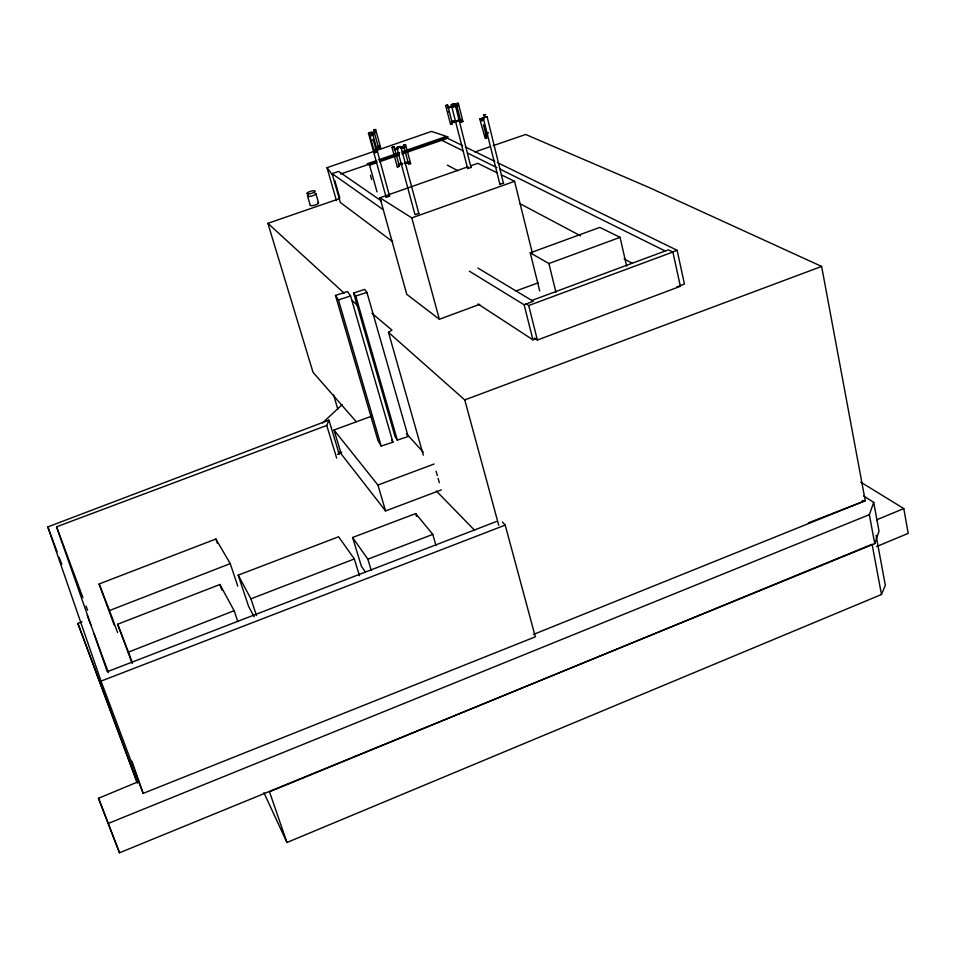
<?xml version="1.0" encoding="UTF-8"?>
<svg xmlns="http://www.w3.org/2000/svg" width="956" height="956" viewBox="0 0 956 956"><rect width="100%" height="100%" fill="white"/><g stroke="black" fill="none" stroke-linecap="round" stroke-linejoin="round"><path stroke-width="1.43" d="M503.728 183.158L499.892 184.209L483.21 117.803L484.931 116.823L487.106 116.728L503.358 182.978M499.892 184.209L500.645 183.504M462.931 121.436L458.318 103.284L457.458 103.284L456.323 103.786L460.947 121.938L462.931 121.436L460.947 121.866M458.318 103.284L456.323 103.786M479.733 118.95L481.836 118.365L479.733 118.95L485.266 138.489L486.735 137.843L483.449 124.77M487.106 116.728L483.21 117.803M450.539 124.304L445.675 105.674L446.822 105.1L447.671 105.112L452.463 123.694L450.539 124.304L451.101 123.826M447.659 105.172L445.675 105.602M471.308 167.479L467.651 168.495L451.268 104.802L452.941 103.869L454.984 103.774L470.961 167.312M467.651 168.495L468.392 167.838M454.984 103.774L451.268 104.802M418.871 213.547L415 214.622L396.86 147.642L398.688 146.615L400.791 146.555L418.871 213.547L418.202 213.319M389.821 196.183L386.128 197.199L368.478 133.278L370.247 132.322L372.219 132.239L389.51 196.004M400.791 146.555L396.86 147.642M386.128 197.199L386.953 196.506M378.265 146.806L373.677 130.124L374.895 129.55L375.636 129.514L380.643 147.642L378.695 148.252L379.592 147.678M372.219 132.239L369.446 133.864L374.609 152.59L375.409 152.625L376.616 152.028L373.163 139.468L372.661 140.15M374.656 152.637L376.616 152.028M375.684 129.562L373.7 130.052M82.037 621.806L77.878 623.443L137.007 782.247L98.492 798.272L119.512 852.788L874.74 543.653L879.018 531.154L873.712 502.414L863.698 495.961M874.74 543.653L869.351 514.675L873.712 502.414M336.679 458.175L326.749 425.468L328.924 420.126L47.8 526.899L101.025 681.114L143.149 793.384L535.324 636.827L505.21 525.107L502.426 521.988M263.916 792.655L286.955 842.487L881.468 594.501L885.328 585.299L876.066 535.348M410.65 163.572L408.57 164.205L403.468 145.264L404.316 144.726L405.547 144.619L410.662 163.643L409.682 163.584M397.326 166.918L399.393 166.284L397.326 166.918L392.032 147.439L392.88 146.901L394.111 146.806L399.393 166.284M394.123 146.877L392.032 147.439M402.619 164.074L398.58 164.85L398.652 163.823L401.341 163.309M398.58 164.85L401.532 163.99M403.719 146.806C401.389 146.399 388.913 150.51 397.338 148.766M487.417 132.741L484.883 135.453L488.42 132.573M485.05 136.134L487.739 134.163M461.676 120.611L451.65 122.32L451.483 121.663L461.82 119.643M451.65 122.32L461.987 120.289M481.226 120.922L483.891 119.022M484.381 116.763L481.047 120.229L485.373 116.596L485.552 117.277M457.697 106.08L447.898 107.777L447.731 107.12L457.84 105.1M447.898 107.777L458.008 105.758M378.672 146.16L374.848 149.733L379.604 146.005L379.783 146.65L375.027 150.379M375.983 149.483L378.839 146.806M322.519 422.946L342.176 404.627M371.753 134.246L375.505 131.522L375.684 132.179L370.988 135.752L374.752 132.322M375.505 131.522L371.932 135.597M448.651 111.482L448.794 112.067M423.317 455.164L388.471 332.341L391.984 330.131L372.027 313.353M876.521 546.581L908.2 533.364L903.79 508.58L860.723 482.135M876.652 519.813L903.79 508.58M108.183 823.475L869.351 514.675M533.412 634.461L865.252 500.717L821.622 266.425L648.933 187.448L525.657 134.473L493.26 145.635M132.418 663.034L128.427 652.135L234.124 610.693L237.805 621.567M808.31 522.872L865.252 500.717L862.264 500.609M117.576 632.514L109.51 610.525L230.241 563.634L237.781 586.112M132.024 662.962L117.648 624.232L219.916 584.498L234.124 610.693M354.341 558.949L338.579 536.77L238.175 575.165L250.926 598.815L354.341 558.949L359.456 575.679M496.415 521.51L107.287 671.698L56.547 526.804L326.749 425.468M101.025 681.114L505.21 525.107M477.952 303.96L532.97 339.846L535.551 338.854M114.182 625.057L99.101 583.973L215.889 539.017L230.241 563.634M337.54 454.279L341.71 452.678M432.781 534.404L415.717 513.563L352.597 537.475L367.857 559.176L432.781 534.404L435.996 545.613M469.348 271.193L524.115 304.761L533.245 301.307L477.88 268.027M534.488 338.03L537.38 340.037L680.361 286.31L672.893 252.014L668.363 249.839L531.835 300.459M371.765 416.147L334.002 430.021L341.268 454.052L385.579 510.934L441.361 489.878M388.471 332.341L464.759 399.919L821.622 266.425M334.002 430.021L377.919 485.05L434.072 464.019M676.836 286.908L684.448 284.075L677.123 250.281L497.467 162.639M525.824 303.661L528.704 305.538L672.893 252.014M467.986 166.774L379.974 197.784L406.766 294.34L439.354 319.256L479.733 304.367M515.929 291.006L538.204 282.785M672.008 252.169L677.123 250.281M620.062 237.339L599.794 227.397L530.245 252.85L548.899 263.533L620.062 237.339L626.622 266.103M379.974 197.784L411.809 217.896L514.567 181.317L532.444 253.424M470.782 165.794L477.761 163.333L497.479 172.964M375.672 160.859L367.235 163.763L369.602 165.209L376.999 191.845M378.48 159.891L399.548 152.613M402.356 151.646L444.492 137.09L447.169 138.405L402.034 154M340.611 174.016L376.951 161.516M379.735 160.548L399.309 153.82M402.094 152.864L448.209 136.995L431.479 131.414L327.012 167.682L336.464 200.629M369.602 165.209L376.652 162.771M379.472 161.803L399.214 154.98M356.122 421.536L313.03 372.338L267.895 223.322L338.328 199.051M474.953 151.944L490.452 146.603M392.665 241.701L340.348 202.457L332.114 173.657L338.639 171.423L381.36 200.939M397.338 440.13L408.14 436.486L366.937 292.393L364.702 289.393L353.601 293.026L394.995 436.378L397.338 440.13L355.763 296.049L353.601 293.026M381.217 446.094L392.94 442.162L350.577 295.966L347.506 291.52L335.472 295.44L377.979 440.549L381.217 446.094L338.436 299.921L335.472 295.44M355.763 296.049L366.937 292.393M338.436 299.921L350.577 295.966M370.45 133.207L368.478 133.278M370.402 133.35L371.466 133.314L369.446 133.864M394.254 148.933L396.895 148.419M400.839 147.654L404.794 146.889M401.281 148.001L403.91 147.499M394.446 149.614L398.389 148.849M401.03 148.335L404.974 147.571M405.38 162.544L408.069 162.03M398.401 164.169L402.44 163.392M405.129 162.89L409.168 162.114M404.221 163.476L408.26 162.711M405.308 163.56L409.347 162.795M451.614 123.683L452.463 123.694M447.731 107.12L457.53 105.423M451.483 121.663L461.521 119.966M486.102 137.772L486.735 137.843M338.281 452.236L341.244 452.224M446.524 137.784L462.608 145.635M465.297 146.949L494.79 161.337M501.422 174.888L514.567 181.317M442.102 140.448L463.493 151.048M467.508 153.032L496.929 167.611M499.606 168.937L665.436 251.117M447.384 165.149L457.936 170.742M519.921 203.64L580.567 235.821M624.089 258.921L632 263.115M403.468 145.264L405.547 144.619M332.114 173.657L383.356 209.77M267.895 223.322L344.148 293.181M351.772 300.172L358.309 306.159M436.33 490.99L474.678 530.353M406.455 433.725L423.221 452.116M327.012 167.682L332.796 175.33M365.431 572.094L361.368 566.203L352.597 537.475M406.539 434L408.14 436.486M391.601 439.963L392.94 442.162M254.105 616.751L248.632 606.451L238.175 575.165M99.101 583.973L109.51 610.525M98.492 798.272L119.512 852.788M117.648 624.232L128.427 652.135M77.878 623.443L137.449 783.155M47.8 526.899L57.133 551.839M59.212 557.384L61.805 564.315M56.547 526.804L82.933 597.703M86.04 606.044L87.594 610.227M87.235 615.294L90.856 625.081M93.951 633.47L108.41 672.606M131.928 761.167L143.149 793.384M286.955 842.487L269.496 791.783L872.099 544.275L881.468 594.501M219.916 584.498L221.792 590.043M215.889 539.017L217.311 543.211M250.926 598.815L256.507 615.556M328.924 420.126L339.201 454.088M367.857 559.176L371.263 570.397M333.596 395.043L337.874 409.311M377.919 485.05L385.579 510.934M307.581 196.171L310.27 205.385M315.85 193.578L318.527 202.78M415.717 513.563L416.553 516.431M334.863 180.732L339.786 197.952M436.091 471.2L437.31 475.514M438.123 478.382L439.33 482.696M370.438 175.271L371.633 179.585M375.78 149.578L375.959 150.235M411.809 217.896L439.354 319.256M464.759 399.919L498.745 525.322M524.115 304.761L532.97 339.846M482.063 120.074L482.23 120.755M485.887 135.298L486.054 135.967M528.704 305.538L537.38 340.037M530.245 252.85L539.698 290.899M548.899 263.533L555.962 292.369M317.643 202.469A4.338 1.135 -16.2 0 1 315.588 204.895A4.338 1.135 -16.2 0 1 310.246 205.086M314.966 193.267A4.35 1.123 -16.2 0 1 314.62 194.928A4.35 1.123 -16.2 0 1 308.967 196.494A4.35 1.123 -16.2 0 1 308.334 195.108M485.588 114.577L483.509 115.079L485.588 114.577M395.246 153.498L395.175 154.37L395.246 153.498M308.525 193.949A4.35 1.111 -16.2 0 0 315.145 191.343A4.35 1.111 -16.2 0 0 309.266 191.75A4.35 1.111 -16.2 0 0 308.525 193.949"/></g></svg>
